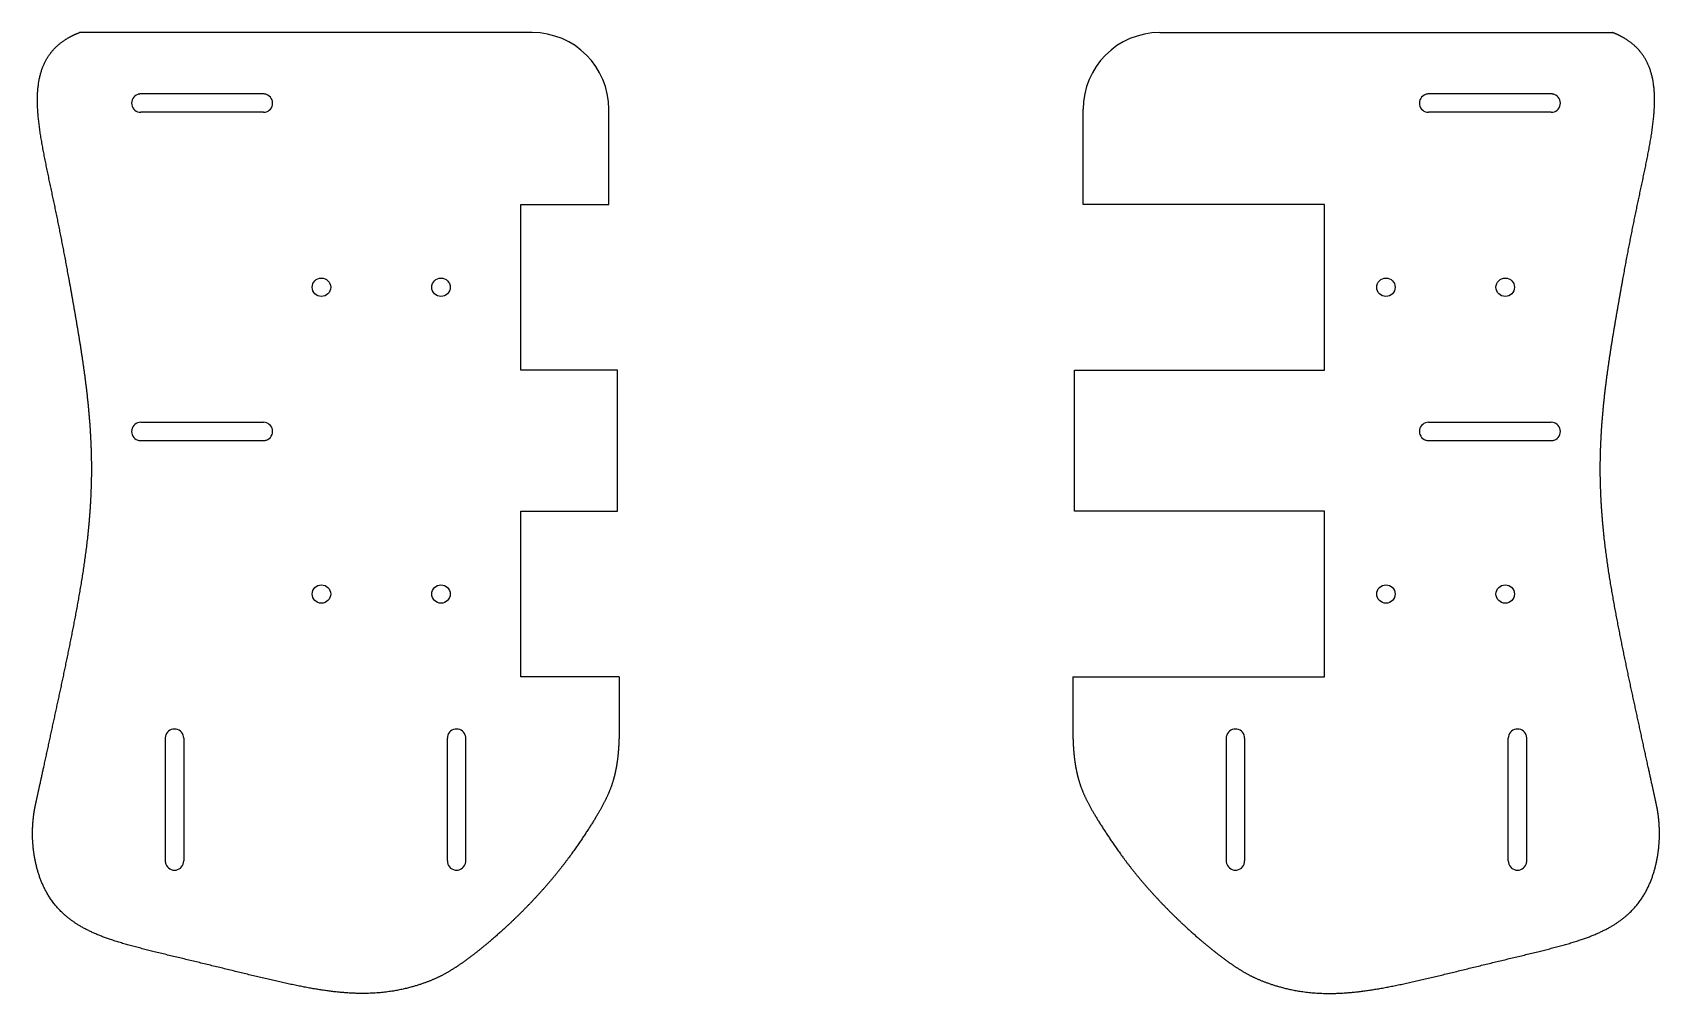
# Model space of a CAD drawing. Header units: millimetres. Extents: x -133 to 133, y -102 to 55.
import ezdxf

# ---------------------------------------------------------------- set-up
doc = ezdxf.new("R2010")
doc.units = ezdxf.units.MM
doc.layers.get('0').update_dxf_attribs({"linetype": 'CONTINUOUS'})

msp = doc.modelspace()

# ---------------------------------------------------------------- linework, layer by layer
for p, q in [((-51.17, 55), (-125, 55)), ((51.17, 55), (125, 55)), ((-95, 45), (-115, 45)), ((-38.67, 27), (-38.67, 42.5)), ((38.67, 27), (38.67, 42.5)), ((115, 45), (95, 45)), ((-95, 42), (-115, 42)), ((115, 42), (95, 42)), ((-53, 27), (-38.67, 27)), ((-53, 0), (-53, 27)), ((78, 27), (38.67, 27)), ((78, 0), (78, 27)), ((-37.28, 0), (-53, 0)), ((-37.28, -23), (-37.28, 0)), ((37.28, -23), (37.28, 0)), ((37.28, 0), (78, 0)), ((-115, -8.5), (-95, -8.5)), ((95, -8.5), (115, -8.5)), ((-115, -11.5), (-95, -11.5)), ((95, -11.5), (115, -11.5)), ((-53, -23), (-37.28, -23)), ((-53, -50), (-53, -23)), ((78, -23), (37.28, -23)), ((78, -50), (78, -23)), ((-37, -50), (-53, -50)), ((-37, -50), (-37, -59.5)), ((37, -50), (37, -59.5)), ((37, -50), (78, -50)), ((-111, -60), (-111, -80)), ((-108, -60), (-108, -80)), ((-65, -80), (-65, -60)), ((-62, -80), (-62, -60)), ((62, -60), (62, -80)), ((65, -60), (65, -80)), ((108, -80), (108, -60)), ((111, -80), (111, -60))]:
    msp.add_line(p, q)
for centre in [(-85.53, 13.5), (-66.04, 13.5), (88.04, 13.5), (107.49, 13.5), (-85.53, -36.5), (-66.04, -36.5), (88.04, -36.5), (107.49, -36.5)]:
    msp.add_circle(centre, 1.5)
for centre, radius, start, end in [((-51.17, 42.5), 12.5, 0, 90), ((51.17, 42.5), 12.5, 90, 180), ((-115, 43.5), 1.5, 109.4712, 270), ((-95, 43.5), 1.5, -90, 70.5288), ((95, 43.5), 1.5, 109.4712, 270), ((115, 43.5), 1.5, -90, 70.5288), ((-115, -10), 1.5, 90, 250.5288), ((-95, -10), 1.5, -70.5288, 90), ((95, -10), 1.5, 90, 250.5288), ((115, -10), 1.5, -70.5288, 90), ((-109.5, -60), 1.5, 0, 160.5288), ((-63.5, -60), 1.5, 19.4712, 180), ((63.5, -60), 1.5, 0, 160.5288), ((109.5, -60), 1.5, 19.4712, 180), ((-109.5, -80), 1.5, -160.5288, 0), ((-63.5, -80), 1.5, 180, 340.5288), ((63.5, -80), 1.5, -160.5288, 0), ((109.5, -80), 1.5, 180, 340.5288)]:
    msp.add_arc(centre, radius, start, end)
for points in [[(-132.28, -71.46), (-132.13, -70.76), (-131.83, -69.35), (-131.37, -67.25), (-130.75, -64.42), (-129.98, -60.89), (-129.21, -57.33), (-128.43, -53.76), (-127.66, -50.16), (-126.9, -46.52), (-126.15, -42.84), (-125.43, -39.09), (-124.75, -35.28), (-124.13, -31.39), (-123.61, -27.41), (-123.23, -23.33), (-123, -19.17), (-122.95, -14.93), (-123.11, -10.63), (-123.44, -6.31), (-123.93, -2), (-124.53, 2.25), (-125.2, 6.4), (-125.9, 10.43), (-126.59, 14.33), (-127.29, 18.11), (-128, 21.82), (-128.75, 25.5), (-129.53, 29.19), (-130.33, 32.9), (-131.08, 36.6), (-131.66, 40.21), (-131.95, 43.64), (-131.8, 46.78), (-131.1, 49.54), (-129.78, 51.87), (-128.2, 53.36), (-126.72, 54.26), (-125.59, 54.77), (-125, 55)], [(132.28, -71.46), (132.13, -70.76), (131.83, -69.35), (131.37, -67.25), (130.75, -64.42), (129.98, -60.89), (129.21, -57.33), (128.43, -53.76), (127.66, -50.16), (126.9, -46.52), (126.15, -42.84), (125.43, -39.09), (124.75, -35.28), (124.13, -31.39), (123.61, -27.41), (123.23, -23.33), (123, -19.17), (122.95, -14.93), (123.11, -10.63), (123.44, -6.31), (123.93, -2), (124.53, 2.25), (125.2, 6.4), (125.9, 10.43), (126.59, 14.33), (127.29, 18.11), (128, 21.82), (128.75, 25.5), (129.53, 29.19), (130.33, 32.9), (131.08, 36.6), (131.66, 40.21), (131.95, 43.64), (131.8, 46.78), (131.1, 49.54), (129.78, 51.87), (128.2, 53.36), (126.72, 54.26), (125.59, 54.77), (125, 55)], [(-37, -59.5), (-37.01, -59.94), (-37.03, -60.79), (-37.1, -62.03), (-37.25, -63.58), (-37.55, -65.37), (-37.97, -67.05), (-38.56, -68.68), (-39.35, -70.38), (-40.37, -72.22), (-41.62, -74.24), (-43.04, -76.42), (-44.64, -78.73), (-46.46, -81.17), (-48.52, -83.68), (-50.82, -86.24), (-53.29, -88.77), (-55.83, -91.17), (-58.32, -93.34), (-60.62, -95.21), (-62.67, -96.72), (-64.44, -97.88), (-66.01, -98.76), (-67.53, -99.45), (-69.19, -100.07), (-71.11, -100.66), (-73.39, -101.18), (-76.07, -101.54), (-79.15, -101.67), (-82.62, -101.47), (-86.47, -100.94), (-90.65, -100.12), (-95.12, -99.09), (-99.82, -97.94), (-104.66, -96.75), (-109.52, -95.59), (-114.26, -94.46), (-118.69, -93.3), (-122.55, -91.95), (-125.71, -90.28), (-128.16, -88.3), (-129.95, -86.06), (-131.19, -83.64), (-132.01, -81.15), (-132.5, -78.65), (-132.7, -76.19), (-132.65, -74.27), (-132.51, -72.85), (-132.37, -71.92), (-132.28, -71.46)], [(37, -59.5), (37.01, -59.94), (37.03, -60.79), (37.1, -62.03), (37.25, -63.58), (37.55, -65.37), (37.97, -67.05), (38.56, -68.68), (39.35, -70.38), (40.37, -72.22), (41.62, -74.24), (43.04, -76.42), (44.64, -78.73), (46.46, -81.17), (48.52, -83.68), (50.82, -86.24), (53.29, -88.77), (55.83, -91.17), (58.32, -93.34), (60.62, -95.21), (62.67, -96.72), (64.44, -97.88), (66.01, -98.76), (67.53, -99.45), (69.19, -100.07), (71.11, -100.66), (73.39, -101.18), (76.07, -101.54), (79.15, -101.67), (82.62, -101.47), (86.47, -100.94), (90.65, -100.12), (95.12, -99.09), (99.82, -97.94), (104.66, -96.75), (109.52, -95.59), (114.26, -94.46), (118.69, -93.3), (122.55, -91.95), (125.71, -90.28), (128.16, -88.3), (129.95, -86.06), (131.19, -83.64), (132.01, -81.15), (132.5, -78.65), (132.7, -76.19), (132.65, -74.27), (132.51, -72.85), (132.37, -71.92), (132.28, -71.46)]]:
    msp.add_open_spline(points, degree=5)
for points, knots in [([(-115, 45), (-115, 45), (-115.01, 45), (-115.01, 45), (-115.02, 45), (-115.03, 45), (-115.06, 45), (-115.1, 45), (-115.19, 44.99), (-115.25, 44.98), (-115.37, 44.95), (-115.44, 44.94), (-115.5, 44.91)], [0.00507536, 0.00507536, 0.00507536, 0.00507536, 0.01, 0.01, 0.01, 0.01884842, 0.01884842, 0.03769683, 0.03769683, 0.05699656, 0.05699656, 0.07629628, 0.07629628, 0.07629628, 0.07629628]), ([(-94.5, 44.91), (-94.56, 44.94), (-94.63, 44.95), (-94.75, 44.98), (-94.81, 44.99), (-94.9, 45), (-94.94, 45), (-94.97, 45), (-94.98, 45), (-94.99, 45), (-94.99, 45), (-95, 45), (-95, 45)], [0.23891017, 0.23891017, 0.23891017, 0.23891017, 0.2582099, 0.2582099, 0.27750962, 0.27750962, 0.29635804, 0.29635804, 0.30520645, 0.30520645, 0.30520645, 0.31013109, 0.31013109, 0.31013109, 0.31013109]), ([(95, 45), (95, 45), (94.99, 45), (94.99, 45), (94.98, 45), (94.97, 45), (94.94, 45), (94.9, 45), (94.81, 44.99), (94.75, 44.98), (94.63, 44.95), (94.56, 44.94), (94.5, 44.91)], [0.00507536, 0.00507536, 0.00507536, 0.00507536, 0.01, 0.01, 0.01, 0.01884842, 0.01884842, 0.03769683, 0.03769683, 0.05699656, 0.05699656, 0.07629628, 0.07629628, 0.07629628, 0.07629628]), ([(115.5, 44.91), (115.44, 44.94), (115.37, 44.95), (115.25, 44.98), (115.19, 44.99), (115.1, 45), (115.06, 45), (115.03, 45), (115.02, 45), (115.01, 45), (115.01, 45), (115, 45), (115, 45)], [0.23891017, 0.23891017, 0.23891017, 0.23891017, 0.2582099, 0.2582099, 0.27750962, 0.27750962, 0.29635804, 0.29635804, 0.30520645, 0.30520645, 0.30520645, 0.31013109, 0.31013109, 0.31013109, 0.31013109]), ([(-115.5, -11.41), (-115.44, -11.44), (-115.37, -11.45), (-115.25, -11.48), (-115.19, -11.49), (-115.1, -11.5), (-115.06, -11.5), (-115.03, -11.5), (-115.02, -11.5), (-115.01, -11.5), (-115.01, -11.5), (-115, -11.5), (-115, -11.5)], [0.23891017, 0.23891017, 0.23891017, 0.23891017, 0.2582099, 0.2582099, 0.27750962, 0.27750962, 0.29635804, 0.29635804, 0.30520645, 0.30520645, 0.30520645, 0.31013109, 0.31013109, 0.31013109, 0.31013109]), ([(-95, -11.5), (-95, -11.5), (-94.99, -11.5), (-94.99, -11.5), (-94.98, -11.5), (-94.97, -11.5), (-94.94, -11.5), (-94.9, -11.5), (-94.81, -11.49), (-94.75, -11.48), (-94.63, -11.45), (-94.56, -11.44), (-94.5, -11.41)], [0.00507536, 0.00507536, 0.00507536, 0.00507536, 0.01, 0.01, 0.01, 0.01884842, 0.01884842, 0.03769683, 0.03769683, 0.05699656, 0.05699656, 0.07629628, 0.07629628, 0.07629628, 0.07629628]), ([(94.5, -11.41), (94.56, -11.44), (94.63, -11.45), (94.75, -11.48), (94.81, -11.49), (94.9, -11.5), (94.94, -11.5), (94.97, -11.5), (94.98, -11.5), (94.99, -11.5), (94.99, -11.5), (95, -11.5), (95, -11.5)], [0.23891017, 0.23891017, 0.23891017, 0.23891017, 0.2582099, 0.2582099, 0.27750962, 0.27750962, 0.29635804, 0.29635804, 0.30520645, 0.30520645, 0.30520645, 0.31013109, 0.31013109, 0.31013109, 0.31013109]), ([(115, -11.5), (115, -11.5), (115.01, -11.5), (115.01, -11.5), (115.02, -11.5), (115.03, -11.5), (115.06, -11.5), (115.1, -11.5), (115.19, -11.49), (115.25, -11.48), (115.37, -11.45), (115.44, -11.44), (115.5, -11.41)], [0.00507536, 0.00507536, 0.00507536, 0.00507536, 0.01, 0.01, 0.01, 0.01884842, 0.01884842, 0.03769683, 0.03769683, 0.05699656, 0.05699656, 0.07629628, 0.07629628, 0.07629628, 0.07629628]), ([(-110.91, -59.5), (-110.94, -59.56), (-110.95, -59.63), (-110.98, -59.75), (-110.99, -59.81), (-111, -59.9), (-111, -59.94), (-111, -59.97), (-111, -59.98), (-111, -59.99), (-111, -59.99), (-111, -60), (-111, -60)], [0.23891013, 0.23891013, 0.23891013, 0.23891013, 0.25820985, 0.25820985, 0.27750957, 0.27750957, 0.29635799, 0.29635799, 0.30520641, 0.30520641, 0.30520641, 0.31013105, 0.31013105, 0.31013105, 0.31013105]), ([(-62, -60), (-62, -60), (-62, -59.99), (-62, -59.99), (-62, -59.98), (-62, -59.97), (-62, -59.94), (-62, -59.9), (-62.01, -59.81), (-62.02, -59.75), (-62.05, -59.63), (-62.06, -59.56), (-62.09, -59.5)], [0.00507536, 0.00507536, 0.00507536, 0.00507536, 0.01, 0.01, 0.01, 0.01884842, 0.01884842, 0.03769683, 0.03769683, 0.05699656, 0.05699656, 0.07629628, 0.07629628, 0.07629628, 0.07629628]), ([(62.09, -59.5), (62.06, -59.56), (62.05, -59.63), (62.02, -59.75), (62.01, -59.81), (62, -59.9), (62, -59.94), (62, -59.97), (62, -59.98), (62, -59.99), (62, -59.99), (62, -60), (62, -60)], [0.23891017, 0.23891017, 0.23891017, 0.23891017, 0.2582099, 0.2582099, 0.27750962, 0.27750962, 0.29635804, 0.29635804, 0.30520645, 0.30520645, 0.30520645, 0.31013109, 0.31013109, 0.31013109, 0.31013109]), ([(111, -60), (111, -60), (111, -59.99), (111, -59.99), (111, -59.98), (111, -59.97), (111, -59.94), (111, -59.9), (110.99, -59.81), (110.98, -59.75), (110.95, -59.63), (110.94, -59.56), (110.91, -59.5)], [0.00507536, 0.00507536, 0.00507536, 0.00507536, 0.01, 0.01, 0.01, 0.01884842, 0.01884842, 0.03769683, 0.03769683, 0.05699655, 0.05699655, 0.07629628, 0.07629628, 0.07629628, 0.07629628]), ([(-111, -80), (-111, -80), (-111, -80.01), (-111, -80.01), (-111, -80.02), (-111, -80.03), (-111, -80.06), (-111, -80.1), (-110.99, -80.19), (-110.98, -80.25), (-110.95, -80.37), (-110.94, -80.44), (-110.91, -80.5)], [0.00507536, 0.00507536, 0.00507536, 0.00507536, 0.01, 0.01, 0.01, 0.01884842, 0.01884842, 0.03769683, 0.03769683, 0.05699656, 0.05699656, 0.07629628, 0.07629628, 0.07629628, 0.07629628]), ([(-62.09, -80.5), (-62.06, -80.44), (-62.05, -80.37), (-62.02, -80.25), (-62.01, -80.19), (-62, -80.1), (-62, -80.06), (-62, -80.03), (-62, -80.02), (-62, -80.01), (-62, -80.01), (-62, -80), (-62, -80)], [0.23891017, 0.23891017, 0.23891017, 0.23891017, 0.2582099, 0.2582099, 0.27750962, 0.27750962, 0.29635804, 0.29635804, 0.30520645, 0.30520645, 0.30520645, 0.31013109, 0.31013109, 0.31013109, 0.31013109]), ([(62, -80), (62, -80), (62, -80.01), (62, -80.01), (62, -80.02), (62, -80.03), (62, -80.06), (62, -80.1), (62.01, -80.19), (62.02, -80.25), (62.05, -80.37), (62.06, -80.44), (62.09, -80.5)], [0.00507536, 0.00507536, 0.00507536, 0.00507536, 0.01, 0.01, 0.01, 0.01884842, 0.01884842, 0.03769683, 0.03769683, 0.05699656, 0.05699656, 0.07629628, 0.07629628, 0.07629628, 0.07629628]), ([(110.91, -80.5), (110.94, -80.44), (110.95, -80.37), (110.98, -80.25), (110.99, -80.19), (111, -80.1), (111, -80.06), (111, -80.03), (111, -80.02), (111, -80.01), (111, -80.01), (111, -80), (111, -80)], [0.23891017, 0.23891017, 0.23891017, 0.23891017, 0.2582099, 0.2582099, 0.27750962, 0.27750962, 0.29635804, 0.29635804, 0.30520645, 0.30520645, 0.30520645, 0.31013109, 0.31013109, 0.31013109, 0.31013109])]:
    msp.add_open_spline(points, degree=3, knots=knots)

doc.saveas('drawing.dxf')
